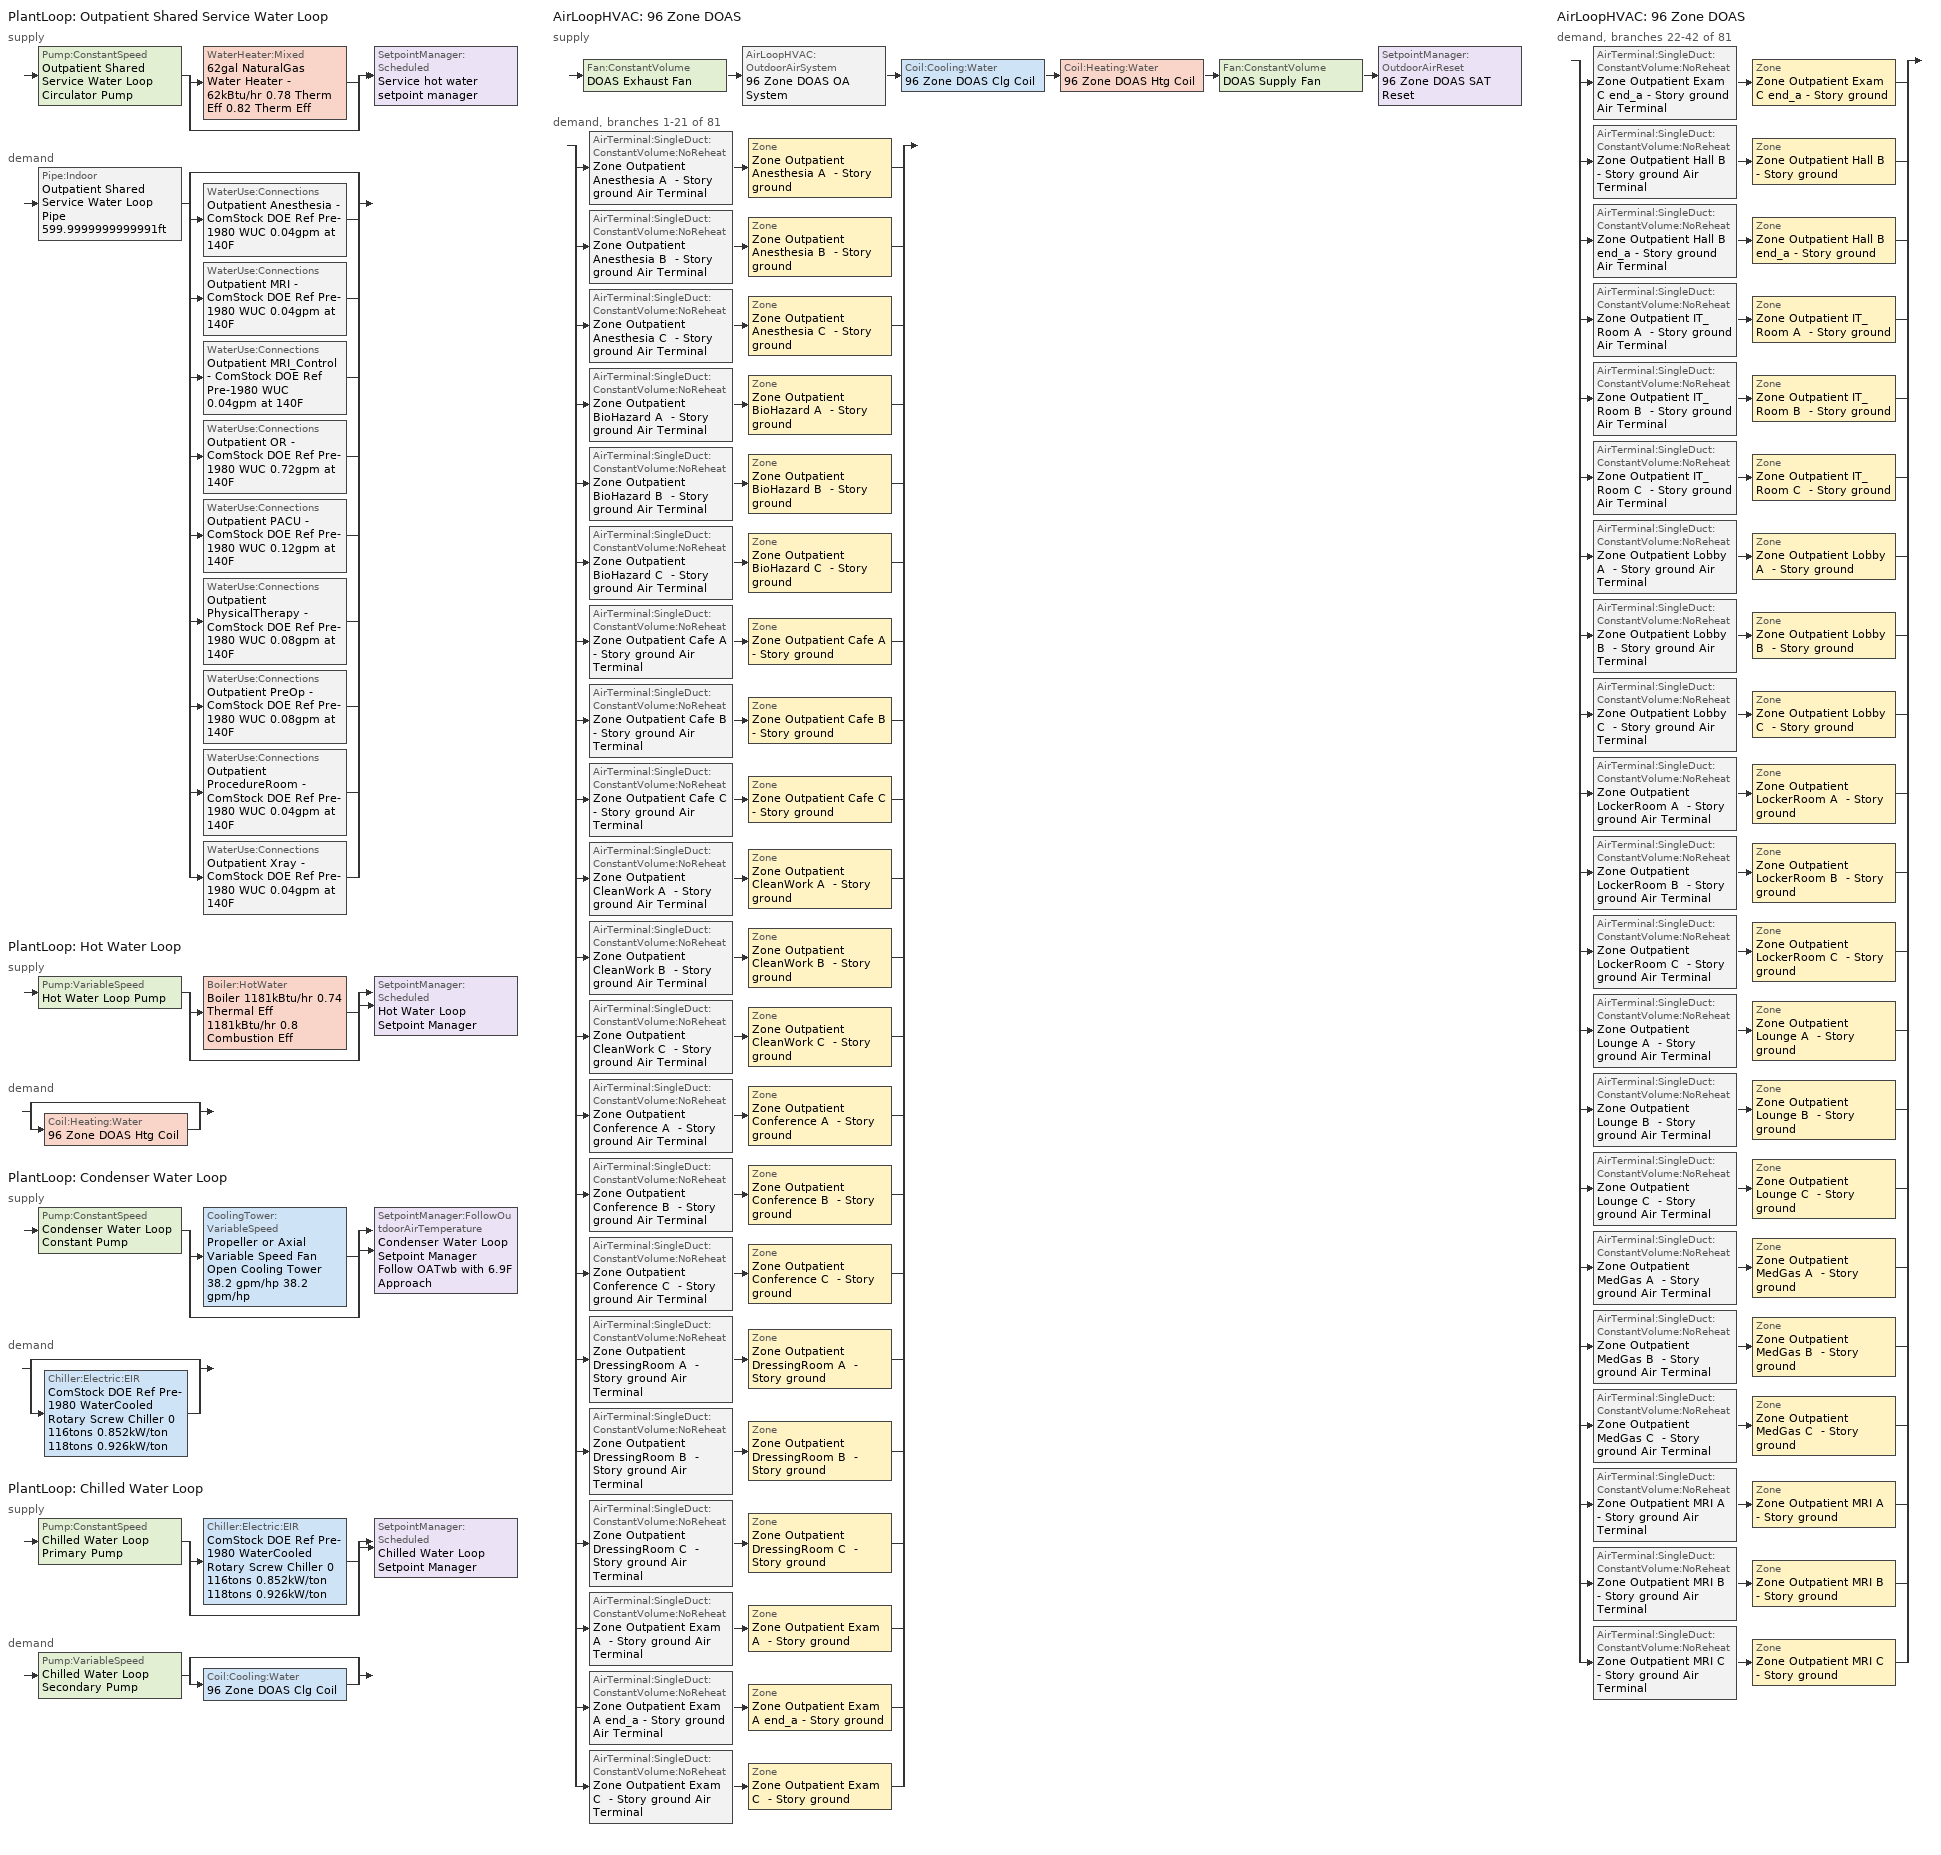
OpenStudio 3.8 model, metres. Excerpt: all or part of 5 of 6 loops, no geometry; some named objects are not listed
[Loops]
PlantLoop 'Outpatient Shared Service Water Loop'
 supply: Pump:ConstantSpeed 'Outpatient Shared Service Water Loop Circulator Pump' > split
  | WaterHeater:Mixed '62gal NaturalGas Water Heater - 62kBtu/hr 0.78 Therm Eff 0.82 Therm Eff'
  | bypass
  join > SetpointManager:Scheduled 'Service hot water setpoint manager'
 demand: Pipe:Indoor 'Outpatient Shared Service Water Loop Pipe 599.9999999999991ft' > split
  | bypass
  | WaterUse:Connections 'Outpatient Anesthesia - ComStock DOE Ref Pre-1980 WUC 0.04gpm at 140F'
  | WaterUse:Connections 'Outpatient MRI - ComStock DOE Ref Pre-1980 WUC 0.04gpm at 140F'
  | WaterUse:Connections 'Outpatient MRI_Control - ComStock DOE Ref Pre-1980 WUC 0.04gpm at 140F'
  | WaterUse:Connections 'Outpatient OR - ComStock DOE Ref Pre-1980 WUC 0.72gpm at 140F'
  | WaterUse:Connections 'Outpatient PACU - ComStock DOE Ref Pre-1980 WUC 0.12gpm at 140F'
  | WaterUse:Connections 'Outpatient PhysicalTherapy - ComStock DOE Ref Pre-1980 WUC 0.08gpm at 140F'
  | WaterUse:Connections 'Outpatient PreOp - ComStock DOE Ref Pre-1980 WUC 0.08gpm at 140F'
  | WaterUse:Connections 'Outpatient ProcedureRoom - ComStock DOE Ref Pre-1980 WUC 0.04gpm at 140F'
  | WaterUse:Connections 'Outpatient Xray - ComStock DOE Ref Pre-1980 WUC 0.04gpm at 140F'
PlantLoop 'Hot Water Loop'
 supply: Pump:VariableSpeed 'Hot Water Loop Pump' > split
  | Boiler:HotWater 'Boiler 1181kBtu/hr 0.74 Thermal Eff 1181kBtu/hr 0.8 Combustion Eff'
  | bypass
  join > SetpointManager:Scheduled 'Hot Water Loop Setpoint Manager'
 demand: split
  | bypass
  | Coil:Heating:Water '96 Zone DOAS Htg Coil'
PlantLoop 'Condenser Water Loop'
 supply: Pump:ConstantSpeed 'Condenser Water Loop Constant Pump' > split
  | CoolingTower:VariableSpeed 'Propeller or Axial Variable Speed Fan Open Cooling Tower 38.2 gpm/hp 38.2 gpm/hp'
  | bypass
  join > SetpointManager:FollowOutdoorAirTemperature 'Condenser Water Loop Setpoint Manager Follow OATwb with 6.9F Approach'
 demand: split
  | bypass
  | Chiller:Electric:EIR 'ComStock DOE Ref Pre-1980 WaterCooled  Rotary Screw Chiller 0 116tons 0.852kW/ton 118tons 0.926kW/ton'
PlantLoop 'Chilled Water Loop'
 supply: Pump:ConstantSpeed 'Chilled Water Loop Primary Pump' > split
  | Chiller:Electric:EIR 'ComStock DOE Ref Pre-1980 WaterCooled  Rotary Screw Chiller 0 116tons 0.852kW/ton 118tons 0.926kW/ton'
  | bypass
  join > SetpointManager:Scheduled 'Chilled Water Loop Setpoint Manager'
 demand: Pump:VariableSpeed 'Chilled Water Loop Secondary Pump' > split
  | bypass
  | Coil:Cooling:Water '96 Zone DOAS Clg Coil'
AirLoopHVAC '96 Zone DOAS'
 supply: Fan:ConstantVolume 'DOAS Exhaust Fan' > AirLoopHVAC:OutdoorAirSystem '96 Zone DOAS OA System' > Coil:Cooling:Water '96 Zone DOAS Clg Coil' > Coil:Heating:Water '96 Zone DOAS Htg Coil' > Fan:ConstantVolume 'DOAS Supply Fan' > SetpointManager:OutdoorAirReset '96 Zone DOAS SAT Reset'
 demand, branches 1-21 of 81: split
  | AirTerminal:SingleDuct:ConstantVolume:NoReheat 'Zone Outpatient Anesthesia A  - Story ground Air Terminal' > Zone 'Zone Outpatient Anesthesia A  - Story ground'
  | AirTerminal:SingleDuct:ConstantVolume:NoReheat 'Zone Outpatient Anesthesia B  - Story ground Air Terminal' > Zone 'Zone Outpatient Anesthesia B  - Story ground'
  | AirTerminal:SingleDuct:ConstantVolume:NoReheat 'Zone Outpatient Anesthesia C  - Story ground Air Terminal' > Zone 'Zone Outpatient Anesthesia C  - Story ground'
  | AirTerminal:SingleDuct:ConstantVolume:NoReheat 'Zone Outpatient BioHazard A  - Story ground Air Terminal' > Zone 'Zone Outpatient BioHazard A  - Story ground'
  | AirTerminal:SingleDuct:ConstantVolume:NoReheat 'Zone Outpatient BioHazard B  - Story ground Air Terminal' > Zone 'Zone Outpatient BioHazard B  - Story ground'
  | AirTerminal:SingleDuct:ConstantVolume:NoReheat 'Zone Outpatient BioHazard C  - Story ground Air Terminal' > Zone 'Zone Outpatient BioHazard C  - Story ground'
  | AirTerminal:SingleDuct:ConstantVolume:NoReheat 'Zone Outpatient Cafe A  - Story ground Air Terminal' > Zone 'Zone Outpatient Cafe A  - Story ground'
  | AirTerminal:SingleDuct:ConstantVolume:NoReheat 'Zone Outpatient Cafe B  - Story ground Air Terminal' > Zone 'Zone Outpatient Cafe B  - Story ground'
  | AirTerminal:SingleDuct:ConstantVolume:NoReheat 'Zone Outpatient Cafe C  - Story ground Air Terminal' > Zone 'Zone Outpatient Cafe C  - Story ground'
  | AirTerminal:SingleDuct:ConstantVolume:NoReheat 'Zone Outpatient CleanWork A  - Story ground Air Terminal' > Zone 'Zone Outpatient CleanWork A  - Story ground'
  | AirTerminal:SingleDuct:ConstantVolume:NoReheat 'Zone Outpatient CleanWork B  - Story ground Air Terminal' > Zone 'Zone Outpatient CleanWork B  - Story ground'
  | AirTerminal:SingleDuct:ConstantVolume:NoReheat 'Zone Outpatient CleanWork C  - Story ground Air Terminal' > Zone 'Zone Outpatient CleanWork C  - Story ground'
  | AirTerminal:SingleDuct:ConstantVolume:NoReheat 'Zone Outpatient Conference A  - Story ground Air Terminal' > Zone 'Zone Outpatient Conference A  - Story ground'
  | AirTerminal:SingleDuct:ConstantVolume:NoReheat 'Zone Outpatient Conference B  - Story ground Air Terminal' > Zone 'Zone Outpatient Conference B  - Story ground'
  | AirTerminal:SingleDuct:ConstantVolume:NoReheat 'Zone Outpatient Conference C  - Story ground Air Terminal' > Zone 'Zone Outpatient Conference C  - Story ground'
  | AirTerminal:SingleDuct:ConstantVolume:NoReheat 'Zone Outpatient DressingRoom A  - Story ground Air Terminal' > Zone 'Zone Outpatient DressingRoom A  - Story ground'
  | AirTerminal:SingleDuct:ConstantVolume:NoReheat 'Zone Outpatient DressingRoom B  - Story ground Air Terminal' > Zone 'Zone Outpatient DressingRoom B  - Story ground'
  | AirTerminal:SingleDuct:ConstantVolume:NoReheat 'Zone Outpatient DressingRoom C  - Story ground Air Terminal' > Zone 'Zone Outpatient DressingRoom C  - Story ground'
  | AirTerminal:SingleDuct:ConstantVolume:NoReheat 'Zone Outpatient Exam A  - Story ground Air Terminal' > Zone 'Zone Outpatient Exam A  - Story ground'
  | AirTerminal:SingleDuct:ConstantVolume:NoReheat 'Zone Outpatient Exam A end_a - Story ground Air Terminal' > Zone 'Zone Outpatient Exam A end_a - Story ground'
  | AirTerminal:SingleDuct:ConstantVolume:NoReheat 'Zone Outpatient Exam C  - Story ground Air Terminal' > Zone 'Zone Outpatient Exam C  - Story ground'
AirLoopHVAC '96 Zone DOAS'
 demand, branches 22-42 of 81: split
  | AirTerminal:SingleDuct:ConstantVolume:NoReheat 'Zone Outpatient Exam C end_a - Story ground Air Terminal' > Zone 'Zone Outpatient Exam C end_a - Story ground'
  | AirTerminal:SingleDuct:ConstantVolume:NoReheat 'Zone Outpatient Hall B  - Story ground Air Terminal' > Zone 'Zone Outpatient Hall B  - Story ground'
  | AirTerminal:SingleDuct:ConstantVolume:NoReheat 'Zone Outpatient Hall B end_a - Story ground Air Terminal' > Zone 'Zone Outpatient Hall B end_a - Story ground'
  | AirTerminal:SingleDuct:ConstantVolume:NoReheat 'Zone Outpatient IT_Room A  - Story ground Air Terminal' > Zone 'Zone Outpatient IT_Room A  - Story ground'
  | AirTerminal:SingleDuct:ConstantVolume:NoReheat 'Zone Outpatient IT_Room B  - Story ground Air Terminal' > Zone 'Zone Outpatient IT_Room B  - Story ground'
  | AirTerminal:SingleDuct:ConstantVolume:NoReheat 'Zone Outpatient IT_Room C  - Story ground Air Terminal' > Zone 'Zone Outpatient IT_Room C  - Story ground'
  | AirTerminal:SingleDuct:ConstantVolume:NoReheat 'Zone Outpatient Lobby A  - Story ground Air Terminal' > Zone 'Zone Outpatient Lobby A  - Story ground'
  | AirTerminal:SingleDuct:ConstantVolume:NoReheat 'Zone Outpatient Lobby B  - Story ground Air Terminal' > Zone 'Zone Outpatient Lobby B  - Story ground'
  | AirTerminal:SingleDuct:ConstantVolume:NoReheat 'Zone Outpatient Lobby C  - Story ground Air Terminal' > Zone 'Zone Outpatient Lobby C  - Story ground'
  | AirTerminal:SingleDuct:ConstantVolume:NoReheat 'Zone Outpatient LockerRoom A  - Story ground Air Terminal' > Zone 'Zone Outpatient LockerRoom A  - Story ground'
  | AirTerminal:SingleDuct:ConstantVolume:NoReheat 'Zone Outpatient LockerRoom B  - Story ground Air Terminal' > Zone 'Zone Outpatient LockerRoom B  - Story ground'
  | AirTerminal:SingleDuct:ConstantVolume:NoReheat 'Zone Outpatient LockerRoom C  - Story ground Air Terminal' > Zone 'Zone Outpatient LockerRoom C  - Story ground'
  | AirTerminal:SingleDuct:ConstantVolume:NoReheat 'Zone Outpatient Lounge A  - Story ground Air Terminal' > Zone 'Zone Outpatient Lounge A  - Story ground'
  | AirTerminal:SingleDuct:ConstantVolume:NoReheat 'Zone Outpatient Lounge B  - Story ground Air Terminal' > Zone 'Zone Outpatient Lounge B  - Story ground'
  | AirTerminal:SingleDuct:ConstantVolume:NoReheat 'Zone Outpatient Lounge C  - Story ground Air Terminal' > Zone 'Zone Outpatient Lounge C  - Story ground'
  | AirTerminal:SingleDuct:ConstantVolume:NoReheat 'Zone Outpatient MedGas A  - Story ground Air Terminal' > Zone 'Zone Outpatient MedGas A  - Story ground'
  | AirTerminal:SingleDuct:ConstantVolume:NoReheat 'Zone Outpatient MedGas B  - Story ground Air Terminal' > Zone 'Zone Outpatient MedGas B  - Story ground'
  | AirTerminal:SingleDuct:ConstantVolume:NoReheat 'Zone Outpatient MedGas C  - Story ground Air Terminal' > Zone 'Zone Outpatient MedGas C  - Story ground'
  | AirTerminal:SingleDuct:ConstantVolume:NoReheat 'Zone Outpatient MRI A  - Story ground Air Terminal' > Zone 'Zone Outpatient MRI A  - Story ground'
  | AirTerminal:SingleDuct:ConstantVolume:NoReheat 'Zone Outpatient MRI B  - Story ground Air Terminal' > Zone 'Zone Outpatient MRI B  - Story ground'
  | AirTerminal:SingleDuct:ConstantVolume:NoReheat 'Zone Outpatient MRI C  - Story ground Air Terminal' > Zone 'Zone Outpatient MRI C  - Story ground'
[SizingPeriod:DesignDay] Barometric Pressure {Pa}=101037; Wind Speed {m/s}=4.6; Wind Direction {deg}=230; Rain Indicator=No; Snow Indicator=No; Day of Month=21; Day Type=SummerDesignDay; Daylight Saving Time Indicator=No; Humidity Condition Type=Wetbulb; Dry-Bulb Temperature Range Modifier Type=DefaultMultipliers; Solar Model Indicator=ASHRAETau
Name | Maximum Dry-Bulb Temperature {C} | Daily Dry-Bulb Temperature Range {deltaC} | Month | Wetbulb or DewPoint at Maximum Dry-Bulb {C} | ASHRAE Clear Sky Optical Depth for Beam Irradiance | ASHRAE Clear Sky Optical Depth for Diffuse Irradiance
Wilmington New Cast October .4% Condns DB=>MCWB 1 | 27.8 | 10.4 | 10 | 20.6 | 0.352 | 2.466
Wilmington New Cast September .4% Condns DB=>MCWB 1 | 32 | 9.7 | 9 | 22.9 | 0.404 | 2.32
[Construction]
Copper pipe 0.75in type L with 0.5in fiberglass batt: Fiberglass batt 0.5in, Copper pipe 0.75in type L
[Material] Roughness=Smooth; Thermal Absorptance=0.9; Solar Absorptance=0.7; Visible Absorptance=0.7
Name | Thickness {m} | Conductivity {W/m-K} | Density {kg/m3} | Specific Heat {J/kg-K}
Copper pipe 0.75in type L | 0.001143 | 386 | 8906.27 | 385.1856
Fiberglass batt 0.5in | 0.0127 | 0.0663448 | 11.2129 | 837.36
[Sizing:Zone] Zone Cooling Design Supply Air Temperature Input Method=SupplyAirTemperature; Zone Cooling Design Supply Air Temperature {C}=14; Zone Cooling Design Supply Air Temperature Difference {deltaC}=11.11; Zone Heating Design Supply Air Temperature Input Method=SupplyAirTemperature; Zone Heating Design Supply Air Temperature {C}=40; Zone Heating Design Supply Air Temperature Difference {deltaC}=11.11; Zone Cooling Design Supply Air Humidity Ratio {kg-H2O/kg-air}=0.0085; Zone Heating Design Supply Air Humidity Ratio {kg-H2O/kg-air}=0.008; Cooling Design Air Flow Method=DesignDay; Heating Design Air Flow Method=DesignDay; Account for Dedicated Outdoor Air System=Yes; Dedicated Outdoor Air System Control Strategy=NeutralSupplyAir; Dedicated Outdoor Air Low Setpoint Temperature for Design {C}=15.556; Dedicated Outdoor Air High Setpoint Temperature for Design {C}=21.111; Zone Load Sizing Method=Sensible Load Only No Latent Load; Zone Latent Cooling Design Supply Air Humidity Ratio Input Method=HumidityRatioDifference; Zone Cooling Design Supply Air Humidity Ratio Difference {kgWater/kgDryAir}=0.005; Zone Latent Heating Design Supply Air Humidity Ratio Input Method=HumidityRatioDifference; Zone Humidification Design Supply Air Humidity Ratio Difference {kgWater/kgDryAir}=0.005
Zone Outpatient Exam A end_a - Story ground; Zone Outpatient Hall B end_a - Story ground; Zone Outpatient Exam C end_a - Story ground; Zone Outpatient Exam A  - Story ground; Zone Outpatient Hall B  - Story ground; Zone Outpatient Exam C  - Story ground; Zone Outpatient BioHazard A  - Story ground; Zone Outpatient BioHazard B  - Story ground; Zone Outpatient BioHazard C  - Story ground; Zone Outpatient MedGas A  - Story ground; Zone Outpatient MedGas B  - Story ground; Zone Outpatient MedGas C  - Story ground; Zone Outpatient DressingRoom A  - Story ground; Zone Outpatient DressingRoom B  - Story ground; Zone Outpatient DressingRoom C  - Story ground; Zone Outpatient Anesthesia A  - Story ground; Zone Outpatient Anesthesia B  - Story ground; Zone Outpatient Anesthesia C  - Story ground; Zone Outpatient IT_Room A  - Story ground; Zone Outpatient IT_Room B  - Story ground; Zone Outpatient IT_Room C  - Story ground; Zone Outpatient CleanWork A  - Story ground; Zone Outpatient CleanWork B  - Story ground; Zone Outpatient CleanWork C  - Story ground; Zone Outpatient Conference A  - Story ground; Zone Outpatient Conference B  - Story ground; Zone Outpatient Conference C  - Story ground; Zone Outpatient Cafe A  - Story ground; Zone Outpatient Cafe B  - Story ground; Zone Outpatient Cafe C  - Story ground; Zone Outpatient MRI A  - Story ground; Zone Outpatient MRI B  - Story ground; Zone Outpatient MRI C  - Story ground; Zone Outpatient Lobby A  - Story ground; Zone Outpatient Lobby B  - Story ground; Zone Outpatient Lobby C  - Story ground; Zone Outpatient LockerRoom A  - Story ground; Zone Outpatient LockerRoom B  - Story ground; Zone Outpatient LockerRoom C  - Story ground; Zone Outpatient Lounge A  - Story ground; Zone Outpatient Lounge B  - Story ground; Zone Outpatient Lounge C  - Story ground
[Zone equipment]
Zone Outpatient Exam A end_a - Story ground: Zone Outpatient Exam A end_a - Story ground Air Terminal, Zone Outpatient Exam A end_a - Story ground WSHP
Zone Outpatient Hall B end_a - Story ground: Zone Outpatient Hall B end_a - Story ground Air Terminal, Zone Outpatient Hall B end_a - Story ground WSHP
Zone Outpatient Exam C end_a - Story ground: Zone Outpatient Exam C end_a - Story ground Air Terminal, Zone Outpatient Exam C end_a - Story ground WSHP
Zone Outpatient Exam A  - Story ground: Zone Outpatient Exam A  - Story ground Air Terminal, Zone Outpatient Exam A  - Story ground WSHP
Zone Outpatient Hall B  - Story ground: Zone Outpatient Hall B  - Story ground Air Terminal, Zone Outpatient Hall B  - Story ground WSHP
Zone Outpatient Exam C  - Story ground: Zone Outpatient Exam C  - Story ground Air Terminal, Zone Outpatient Exam C  - Story ground WSHP
Zone Outpatient BioHazard A  - Story ground: Zone Outpatient BioHazard A  - Story ground Air Terminal, Zone Outpatient BioHazard A  - Story ground WSHP
Zone Outpatient BioHazard B  - Story ground: Zone Outpatient BioHazard B  - Story ground Air Terminal, Zone Outpatient BioHazard B  - Story ground WSHP
Zone Outpatient BioHazard C  - Story ground: Zone Outpatient BioHazard C  - Story ground Air Terminal, Zone Outpatient BioHazard C  - Story ground WSHP
Zone Outpatient MedGas A  - Story ground: Zone Outpatient MedGas A  - Story ground Air Terminal, Zone Outpatient MedGas A  - Story ground WSHP
Zone Outpatient MedGas B  - Story ground: Zone Outpatient MedGas B  - Story ground Air Terminal, Zone Outpatient MedGas B  - Story ground WSHP
Zone Outpatient MedGas C  - Story ground: Zone Outpatient MedGas C  - Story ground Air Terminal, Zone Outpatient MedGas C  - Story ground WSHP
Zone Outpatient DressingRoom A  - Story ground: Zone Outpatient DressingRoom A  - Story ground Air Terminal, Zone Outpatient DressingRoom A  - Story ground WSHP
Zone Outpatient DressingRoom B  - Story ground: Zone Outpatient DressingRoom B  - Story ground Air Terminal, Zone Outpatient DressingRoom B  - Story ground WSHP
Zone Outpatient DressingRoom C  - Story ground: Zone Outpatient DressingRoom C  - Story ground Air Terminal, Zone Outpatient DressingRoom C  - Story ground WSHP
Zone Outpatient Anesthesia A  - Story ground: Zone Outpatient Anesthesia A  - Story ground Exhaust Fan, Zone Outpatient Anesthesia A  - Story ground Air Terminal, Zone Outpatient Anesthesia A  - Story ground WSHP
Zone Outpatient Anesthesia B  - Story ground: Zone Outpatient Anesthesia B  - Story ground Exhaust Fan, Zone Outpatient Anesthesia B  - Story ground Air Terminal, Zone Outpatient Anesthesia B  - Story ground WSHP
Zone Outpatient Anesthesia C  - Story ground: Zone Outpatient Anesthesia C  - Story ground Exhaust Fan, Zone Outpatient Anesthesia C  - Story ground Air Terminal, Zone Outpatient Anesthesia C  - Story ground WSHP
Zone Outpatient IT_Room A  - Story ground: Zone Outpatient IT_Room A  - Story ground Air Terminal, Zone Outpatient IT_Room A  - Story ground WSHP
Zone Outpatient IT_Room B  - Story ground: Zone Outpatient IT_Room B  - Story ground Air Terminal, Zone Outpatient IT_Room B  - Story ground WSHP
Zone Outpatient IT_Room C  - Story ground: Zone Outpatient IT_Room C  - Story ground Air Terminal, Zone Outpatient IT_Room C  - Story ground WSHP
Zone Outpatient CleanWork A  - Story ground: Zone Outpatient CleanWork A  - Story ground Air Terminal, Zone Outpatient CleanWork A  - Story ground WSHP
Zone Outpatient CleanWork B  - Story ground: Zone Outpatient CleanWork B  - Story ground Air Terminal, Zone Outpatient CleanWork B  - Story ground WSHP
Zone Outpatient CleanWork C  - Story ground: Zone Outpatient CleanWork C  - Story ground Air Terminal, Zone Outpatient CleanWork C  - Story ground WSHP
Zone Outpatient Conference A  - Story ground: Zone Outpatient Conference A  - Story ground Air Terminal, Zone Outpatient Conference A  - Story ground WSHP
Zone Outpatient Conference B  - Story ground: Zone Outpatient Conference B  - Story ground Air Terminal, Zone Outpatient Conference B  - Story ground WSHP
Zone Outpatient Conference C  - Story ground: Zone Outpatient Conference C  - Story ground Air Terminal, Zone Outpatient Conference C  - Story ground WSHP
Zone Outpatient Cafe A  - Story ground: Zone Outpatient Cafe A  - Story ground Air Terminal, Zone Outpatient Cafe A  - Story ground WSHP
Zone Outpatient Cafe B  - Story ground: Zone Outpatient Cafe B  - Story ground Air Terminal, Zone Outpatient Cafe B  - Story ground WSHP
Zone Outpatient Cafe C  - Story ground: Zone Outpatient Cafe C  - Story ground Air Terminal, Zone Outpatient Cafe C  - Story ground WSHP
Zone Outpatient MRI A  - Story ground: Zone Outpatient MRI A  - Story ground Exhaust Fan, Zone Outpatient MRI A  - Story ground Air Terminal, Zone Outpatient MRI A  - Story ground WSHP
Zone Outpatient MRI B  - Story ground: Zone Outpatient MRI B  - Story ground Exhaust Fan, Zone Outpatient MRI B  - Story ground Air Terminal, Zone Outpatient MRI B  - Story ground WSHP
Zone Outpatient MRI C  - Story ground: Zone Outpatient MRI C  - Story ground Exhaust Fan, Zone Outpatient MRI C  - Story ground Air Terminal, Zone Outpatient MRI C  - Story ground WSHP
Zone Outpatient Lobby A  - Story ground: Zone Outpatient Lobby A  - Story ground Air Terminal, Zone Outpatient Lobby A  - Story ground WSHP
Zone Outpatient Lobby B  - Story ground: Zone Outpatient Lobby B  - Story ground Air Terminal, Zone Outpatient Lobby B  - Story ground WSHP
Zone Outpatient Lobby C  - Story ground: Zone Outpatient Lobby C  - Story ground Air Terminal, Zone Outpatient Lobby C  - Story ground WSHP
Zone Outpatient LockerRoom A  - Story ground: Zone Outpatient LockerRoom A  - Story ground Air Terminal, Zone Outpatient LockerRoom A  - Story ground WSHP
Zone Outpatient LockerRoom B  - Story ground: Zone Outpatient LockerRoom B  - Story ground Air Terminal, Zone Outpatient LockerRoom B  - Story ground WSHP
Zone Outpatient LockerRoom C  - Story ground: Zone Outpatient LockerRoom C  - Story ground Air Terminal, Zone Outpatient LockerRoom C  - Story ground WSHP
Zone Outpatient Lounge A  - Story ground: Zone Outpatient Lounge A  - Story ground Air Terminal, Zone Outpatient Lounge A  - Story ground WSHP
Zone Outpatient Lounge B  - Story ground: Zone Outpatient Lounge B  - Story ground Air Terminal, Zone Outpatient Lounge B  - Story ground WSHP
Zone Outpatient Lounge C  - Story ground: Zone Outpatient Lounge C  - Story ground Air Terminal, Zone Outpatient Lounge C  - Story ground WSHP
[Fan:ZoneExhaust] Availability Schedule=OutPatientHealthCare Hours_of_operation; Fan Total Efficiency=0.0273754; Pressure Rise {Pa}=124.544; Flow Fraction Schedule=OutPatientHealthCare Hours_of_operation; System Availability Manager Coupling Mode=Decoupled
Name | Maximum Flow Rate {m3/s}
Zone Outpatient Anesthesia A  - Story ground Exhaust Fan; Zone Outpatient Anesthesia C  - Story ground Exhaust Fan | 0.0158571
Zone Outpatient Anesthesia B  - Story ground Exhaust Fan | 0.128949
Zone Outpatient MRI A  - Story ground Exhaust Fan; Zone Outpatient MRI C  - Story ground Exhaust Fan | 0.0489435
Zone Outpatient MRI B  - Story ground Exhaust Fan | 0.398006
[WaterUse:Connections] Drain Water Heat Exchanger Type=None; Drain Water Heat Exchanger Destination=Plant
Name | Water Use Equipment Name 1
Outpatient Anesthesia - ComStock DOE Ref Pre-1980 WUC 0.04gpm at 140F | Outpatient Anesthesia - ComStock DOE Ref Pre-1980 Service Water Use 0.04gpm at 140F
Outpatient MRI - ComStock DOE Ref Pre-1980 WUC 0.04gpm at 140F | Outpatient MRI - ComStock DOE Ref Pre-1980 Service Water Use 0.04gpm at 140F
Outpatient MRI_Control - ComStock DOE Ref Pre-1980 WUC 0.04gpm at 140F | Outpatient MRI_Control - ComStock DOE Ref Pre-1980 Service Water Use 0.04gpm at 140F
Outpatient OR - ComStock DOE Ref Pre-1980 WUC 0.72gpm at 140F | Outpatient OR - ComStock DOE Ref Pre-1980 Service Water Use 0.72gpm at 140F
Outpatient PACU - ComStock DOE Ref Pre-1980 WUC 0.12gpm at 140F | Outpatient PACU - ComStock DOE Ref Pre-1980 Service Water Use 0.12gpm at 140F
Outpatient PhysicalTherapy - ComStock DOE Ref Pre-1980 WUC 0.08gpm at 140F | Outpatient PhysicalTherapy - ComStock DOE Ref Pre-1980 Service Water Use 0.08gpm at 140F
Outpatient PreOp - ComStock DOE Ref Pre-1980 WUC 0.08gpm at 140F | Outpatient PreOp - ComStock DOE Ref Pre-1980 Service Water Use 0.08gpm at 140F
Outpatient ProcedureRoom - ComStock DOE Ref Pre-1980 WUC 0.04gpm at 140F | Outpatient ProcedureRoom - ComStock DOE Ref Pre-1980 Service Water Use 0.04gpm at 140F
Outpatient Xray - ComStock DOE Ref Pre-1980 WUC 0.04gpm at 140F | Outpatient Xray - ComStock DOE Ref Pre-1980 Service Water Use 0.04gpm at 140F
[WaterUse:Equipment:Definition] Target Temperature Schedule=Mixed Water At Faucet Temp - 140F; Sensible Fraction Schedule=Fraction Sensible - 0.2; Latent Fraction Schedule=Fraction Latent - 0.05
Name | Peak Flow Rate {m3/s}
Outpatient Anesthesia - ComStock DOE Ref Pre-1980 Service Water Use Def 0.04gpm | 2.48582e-06
Outpatient MRI - ComStock DOE Ref Pre-1980 Service Water Use Def 0.04gpm | 2.51103e-06
Outpatient MRI_Control - ComStock DOE Ref Pre-1980 Service Water Use Def 0.04gpm | 2.51997e-06
Outpatient OR - ComStock DOE Ref Pre-1980 Service Water Use Def 0.72gpm | 4.54157e-05
Outpatient PACU - ComStock DOE Ref Pre-1980 Service Water Use Def 0.12gpm | 7.58091e-06
Outpatient PhysicalTherapy - ComStock DOE Ref Pre-1980 Service Water Use Def 0.08gpm | 5.0428e-06
Outpatient PreOp - ComStock DOE Ref Pre-1980 Service Water Use Def 0.08gpm | 5.0551e-06
Outpatient ProcedureRoom - ComStock DOE Ref Pre-1980 Service Water Use Def 0.04gpm | 2.53614e-06
Outpatient Xray - ComStock DOE Ref Pre-1980 Service Water Use Def 0.04gpm | 2.52407e-06
[WaterUse:Equipment] Flow Rate Fraction Schedule=OutPatientHealthCare BLDG_SWH_SCH_Pre2004
Name | Water Use Equipment Definition
Outpatient Anesthesia - ComStock DOE Ref Pre-1980 Service Water Use 0.04gpm at 140F | Outpatient Anesthesia - ComStock DOE Ref Pre-1980 Service Water Use Def 0.04gpm
Outpatient MRI - ComStock DOE Ref Pre-1980 Service Water Use 0.04gpm at 140F | Outpatient MRI - ComStock DOE Ref Pre-1980 Service Water Use Def 0.04gpm
Outpatient MRI_Control - ComStock DOE Ref Pre-1980 Service Water Use 0.04gpm at 140F | Outpatient MRI_Control - ComStock DOE Ref Pre-1980 Service Water Use Def 0.04gpm
Outpatient OR - ComStock DOE Ref Pre-1980 Service Water Use 0.72gpm at 140F | Outpatient OR - ComStock DOE Ref Pre-1980 Service Water Use Def 0.72gpm
Outpatient PACU - ComStock DOE Ref Pre-1980 Service Water Use 0.12gpm at 140F | Outpatient PACU - ComStock DOE Ref Pre-1980 Service Water Use Def 0.12gpm
Outpatient PhysicalTherapy - ComStock DOE Ref Pre-1980 Service Water Use 0.08gpm at 140F | Outpatient PhysicalTherapy - ComStock DOE Ref Pre-1980 Service Water Use Def 0.08gpm
Outpatient PreOp - ComStock DOE Ref Pre-1980 Service Water Use 0.08gpm at 140F | Outpatient PreOp - ComStock DOE Ref Pre-1980 Service Water Use Def 0.08gpm
Outpatient ProcedureRoom - ComStock DOE Ref Pre-1980 Service Water Use 0.04gpm at 140F | Outpatient ProcedureRoom - ComStock DOE Ref Pre-1980 Service Water Use Def 0.04gpm
Outpatient Xray - ComStock DOE Ref Pre-1980 Service Water Use 0.04gpm at 140F | Outpatient Xray - ComStock DOE Ref Pre-1980 Service Water Use Def 0.04gpm
[PlantLoop] Glycol Concentration=0; Load Distribution Scheme=Optimal
Name | Maximum Loop Temperature {C} | Minimum Loop Temperature {C} | Maximum Loop Flow Rate {m3/s} | Plant Loop Volume {m3} | Fluid Type | Common Pipe Simulation
Outpatient Shared Service Water Loop | 60 | 10 | 7.56715e-05 | 0.00908059
Hot Water Loop |  | 10 | 0.00756982 | 0.908378 | Water
Condenser Water Loop | 80 | 5 | 0.0275578 | 3.30693
Chilled Water Loop | 40 | 1 | 0.01764 | 2.1168 |  | CommonPipe
[Sizing:Plant]
Name | Loop Type | Design Loop Exit Temperature {C} | Loop Design Temperature Difference {deltaC} | Sizing Option | Zone Timesteps in Averaging Window | Coincident Sizing Factor Mode
Outpatient Shared Service Water Loop | Heating | 60 | 5 | NonCoincident | 1 | None
Hot Water Loop | Heating | 82.2222 | 11.1111 | NonCoincident | 1 | None
Condenser Water Loop | Condenser | 29.4444 | 5.55556 | Coincident | 6 | GlobalCoolingSizingFactor
Chilled Water Loop | Cooling | 6.66667 | 5.61111 | NonCoincident | 1 | None
[SetpointManager:Scheduled] Control Variable=Temperature
Name | Schedule | Setpoint Node or NodeList
Service hot water setpoint manager | Service Water Loop Temp - 140F | Outpatient Shared Service Water Loop Supply Outlet Node
Hot Water Loop Setpoint Manager | Hot Water Loop Temp - 180F | Hot Water Loop Supply Outlet Node
Chilled Water Loop Setpoint Manager | Chilled Water Loop Temp - 44F | Chilled Water Loop Supply Outlet Node
[Pump:ConstantSpeed] Fraction of Motor Inefficiencies to Fluid Stream=0; Pump Control Type=Intermittent; Design Power Sizing Method=PowerPerFlowPerPressure; Design Electric Power per Unit Flow Rate {W/(m3/s)}=348701.1; Design Shaft Power per Unit Flow Rate per Unit Head {W-s/m3-Pa}=1.28205
Name | Rated Flow Rate {m3/s} | Rated Pump Head {Pa} | Rated Power Consumption {W} | Motor Efficiency
Outpatient Shared Service Water Loop Circulator Pump | 7.56715e-05 | 29890.7 | 3.51495 | 0.825
Condenser Water Loop Constant Pump | 0.0275578 | 148557 | 5864.33 | 0.895
Chilled Water Loop Primary Pump | 0.01764 | 44836 | 1207.12 | 0.84
[WaterHeater:Mixed]
62gal NaturalGas Water Heater - 62kBtu/hr 0.78 Therm Eff 0.82 Therm Eff: Tank Volume {m3}=0.234552; Setpoint Temperature Schedule=Service Water Loop Temp - 140F; Deadband Temperature Difference {deltaC}=2; Maximum Temperature Limit {C}=60; Heater Control Type=Cycle; Heater Maximum Capacity {W}=18159.3; Heater Fuel Type=NaturalGas; Heater Thermal Efficiency=0.82; Off Cycle Parasitic Fuel Consumption Rate {W}=0; Off Cycle Parasitic Fuel Type=NaturalGas; Off Cycle Parasitic Heat Fraction to Tank=0; On Cycle Parasitic Fuel Consumption Rate {W}=0; On Cycle Parasitic Fuel Type=NaturalGas; On Cycle Parasitic Heat Fraction to Tank=0; Ambient Temperature Indicator=Schedule; Ambient Temperature Schedule=Water Heater Ambient Temp Schedule 71.6F; Off Cycle Loss Coefficient to Ambient Temperature {W/K}=10.5204; On Cycle Loss Coefficient to Ambient Temperature {W/K}=10.5204; Use Side Effectiveness=1; Source Side Effectiveness=1; Use Side Design Flow Rate {m3/s}=autosize; Source Side Design Flow Rate {m3/s}=autosize; Indirect Water Heating Recovery Time {hr}=1.5; Source Side Flow Control Mode=IndirectHeatPrimarySetpoint
[WaterHeater:Sizing]
62gal NaturalGas Water Heater - 62kBtu/hr 0.78 Therm Eff 0.82 Therm Eff: Design Mode=PeakDraw; Time Storage Can Meet Peak Draw {hr}=0.538503; Time for Tank Recovery {hr}=0; Nominal Tank Volume for Autosizing Plant Connections {m3}=1
[Pipe:Indoor]
Outpatient Shared Service Water Loop Pipe 599.9999999999991ft: Construction=Copper pipe 0.75in type L with 0.5in fiberglass batt; Environment Type=Schedule; Ambient Temperature Schedule=Outpatient Shared Service Water Loop Piping Air Temp - 70F; Ambient Air Velocity Schedule=Outpatient Shared Service Water Loop Piping Air Velocity - 0.67mph; Pipe Inside Diameter {m}=0.019939; Pipe Length {m}=182.88
[Pump:VariableSpeed] Motor Efficiency=0.875; Coefficient 1 of the Part Load Performance Curve=0; Pump Control Type=Intermittent; Skin Loss Radiative Fraction=0.5; Design Power Sizing Method=PowerPerFlowPerPressure; Design Electric Power per Unit Flow Rate {W/(m3/s)}=348701.1; Design Shaft Power per Unit Flow Rate per Unit Head {W-s/m3-Pa}=1.28205; Design Minimum Flow Rate Fraction=0
Name | Rated Flow Rate {m3/s} | Rated Pump Head {Pa} | Rated Power Consumption {W} | Coefficient 2 of the Part Load Performance Curve | Coefficient 3 of the Part Load Performance Curve | Coefficient 4 of the Part Load Performance Curve | Fraction of Motor Inefficiencies to Fluid Stream
Hot Water Loop Pump | 0.00756982 | 179344 | 1989.16 | 3.2485 | -4.7443 | 2.5294
Chilled Water Loop Secondary Pump | 0.01764 | 134508 | 3476.51 | 0.5726 | -0.301 | 0.7347 | 0
[Boiler:HotWater]
Boiler 1181kBtu/hr 0.74 Thermal Eff 1181kBtu/hr 0.8 Combustion Eff: Fuel Type=NaturalGas; Nominal Capacity {W}=346083; Nominal Thermal Efficiency=0.793; Efficiency Curve Temperature Evaluation Variable=LeavingBoiler; Normalized Boiler Efficiency Curve=Boiler Constant Efficiency Curve; Design Water Flow Rate {m3/s}=0.00756982; Minimum Part Load Ratio=0; Maximum Part Load Ratio=1.2; Optimum Part Load Ratio=1; Water Outlet Upper Temperature Limit {C}=95; Boiler Flow Mode=LeavingSetpointModulated; On Cycle Parasitic Electric Load {W}=0; Off Cycle Parasitic Fuel Load {W}=0; Sizing Factor=1
[SetpointManager:FollowOutdoorAirTemperature]
Condenser Water Loop Setpoint Manager Follow OATwb with 6.9F Approach: Control Variable=Temperature; Reference Temperature Type=OutdoorAirWetBulb; Offset Temperature Difference {deltaC}=3.84444; Maximum Setpoint Temperature {C}=29.4444; Minimum Setpoint Temperature {C}=21.1111; Setpoint Node or NodeList=Condenser Water Loop Supply Outlet Node
[CoolingTower:VariableSpeed]
Propeller or Axial Variable Speed Fan Open Cooling Tower 38.2 gpm/hp 38.2 gpm/hp: Model Type=CoolToolsCrossFlow; Design Inlet Air Wet-Bulb Temperature {C}=25.6; Design Approach Temperature {deltaC}=3.84444; Design Range Temperature {deltaC}=5.55556; Design Water Flow Rate {m3/s}=0.0275578; Design Air Flow Rate {m3/s}=22.2127; Design Fan Power {W}=8416.85; Fan Power Ratio Function of Air Flow Rate Ratio Curve=VSD-TWR-FAN-FPLR; Minimum Air Flow Rate Ratio=0.2; Fraction of Tower Capacity in Free Convection Regime=0.125; Basin Heater Capacity {W/K}=0; Basin Heater Setpoint Temperature {C}=2; Evaporation Loss Mode=SaturatedExit; Evaporation Loss Factor {percent/K}=0.2; Drift Loss Percent {percent}=0.008; Blowdown Calculation Mode=ConcentrationRatio; Blowdown Concentration Ratio=3; Number of Cells=1; Sizing Factor=1
[Chiller:Electric:EIR]
ComStock DOE Ref Pre-1980 WaterCooled  Rotary Screw Chiller 0 116tons 0.852kW/ton 118tons 0.926kW/ton: Reference Capacity {W}=415468; Reference COP {W/W}=3.79806; Reference Leaving Chilled Water Temperature {C}=6.66667; Reference Entering Condenser Fluid Temperature {C}=35; Reference Chilled Water Flow Rate {m3/s}=0.01764; Reference Condenser Fluid Flow Rate {m3/s}=0.0226039; Cooling Capacity Function of Temperature Curve=ChlrWtrPosDispPathAAllQRatio_fTchwsTcwsSI; Electric Input to Cooling Output Ratio Function of Temperature Curve=ChlrWtrPosDispPathAAllEIRRatio_fTchwsTcwsSI; Electric Input to Cooling Output Ratio Function of Part Load Ratio Curve=ChlrWtrCentPathAAllEIRRatio_fQRatio; Minimum Part Load Ratio=0.15; Maximum Part Load Ratio=1; Optimum Part Load Ratio=1; Minimum Unloading Ratio=0.25; Condenser Type=WaterCooled; Leaving Chilled Water Lower Temperature Limit {C}=2.22222; Chiller Flow Mode=ConstantFlow; Design Heat Recovery Water Flow Rate {m3/s}=Autosize; Sizing Factor=1; Basin Heater Capacity {W/K}=0; Basin Heater Setpoint Temperature {C}=10; Condenser Heat Recovery Relative Capacity Fraction=1
[AirLoopHVAC]
96 Zone DOAS: Availability Schedule=96 Zone DOAS Occ Sch; Design Supply Air Flow Rate {m3/s}=9.10144; Design Return Air Flow Fraction of Supply Air Flow=1
[Sizing:System]
96 Zone DOAS: Type of Load to Size On=VentilationRequirement; Design Outdoor Air Flow Rate {m3/s}=9.10144; Central Heating Maximum System Air Flow Ratio=1; Preheat Design Temperature {C}=7; Preheat Design Humidity Ratio {kg-H2O/kg-Air}=0.008; Precool Design Temperature {C}=12.8; Precool Design Humidity Ratio {kg-H2O/kg-Air}=0.008; Central Cooling Design Supply Air Temperature {C}=15.5556; Central Heating Design Supply Air Temperature {C}=21.1111; Sizing Option=Coincident; 100% Outdoor Air in Cooling=Yes; 100% Outdoor Air in Heating=Yes; Central Cooling Design Supply Air Humidity Ratio {kg-H2O/kg-Air}=0.0085; System Outdoor Air Method=ZoneSum; Zone Maximum Outdoor Air Fraction=1; Cooling Supply Air Flow Rate Per Floor Area {m3/s-m2}=0.00996765; Cooling Fraction of Autosized Cooling Supply Air Flow Rate=1; Cooling Supply Air Flow Rate Per Unit Cooling Capacity {m3/s-W}=3.94755e-05; Heating Supply Air Flow Rate Per Floor Area {m3/s-m2}=0.00996765; Heating Fraction of Autosized Heating Supply Air Flow Rate=1; Heating Fraction of Autosized Cooling Supply Air Flow Rate=1; Heating Supply Air Flow Rate Per Unit Heating Capacity {m3/s-W}=3.15882e-05; Cooling Design Capacity Method=CoolingDesignCapacity; Cooling Design Capacity {W}=208065; Cooling Design Capacity Per Floor Area {W/m2}=234.7; Fraction of Autosized Cooling Design Capacity=1; Heating Design Capacity Method=HeatingDesignCapacity; Heating Design Capacity {W}=346083; Heating Design Capacity Per Floor Area {W/m2}=157; Fraction of Autosized Heating Design Capacity=1; Central Cooling Capacity Control Method=OnOff; Occupant Diversity=1
[Fan:ConstantVolume] Availability Schedule=Always On Discrete; Fan Total Efficiency=0.6006; Pressure Rise {Pa}=1110.94; Maximum Flow Rate {m3/s}=9.10144; Motor Efficiency=0.924; Motor In Airstream Fraction=1
DOAS Supply Fan; DOAS Exhaust Fan
[Coil:Heating:Water]
96 Zone DOAS Htg Coil: Availability Schedule=Always On Discrete; U-Factor Times Area Value {W/K}=5013.11; Maximum Water Flow Rate {m3/s}=0.00756982; Rated Capacity {W}=346083; Rated Inlet Water Temperature {C}=82.2222; Rated Inlet Air Temperature {C}=16.6; Rated Outlet Water Temperature {C}=71.1111; Rated Outlet Air Temperature {C}=32.2
[Controller:WaterCoil] Minimum Actuated Flow {m3/s}=0
Name | Water Coil | Action | Controller Convergence Tolerance {deltaC} | Maximum Actuated Flow {m3/s}
96 Zone DOAS Htg Coil Controller | 96 Zone DOAS Htg Coil | Normal | 0.0001 | 0.00756982
96 Zone DOAS Clg Coil Controller | 96 Zone DOAS Clg Coil | Reverse | 2.69949e-05 | 0.01764
[Coil:Cooling:Water]
96 Zone DOAS Clg Coil: Availability Schedule=Always On Discrete; Design Water Flow Rate {m3/s}=0.01764; Design Air Flow Rate {m3/s}=9.10144; Design Inlet Water Temperature {C}=6.66667; Design Inlet Air Temperature {C}=34.5; Design Outlet Air Temperature {C}=14.0646; Design Inlet Air Humidity Ratio {kg-H2O/kg-air}=0.015188; Design Outlet Air Humidity Ratio {kg-H2O/kg-air}=0.0085; Heat Exchanger Configuration=CrossFlow
[Controller:OutdoorAir]
96 Zone DOAS Outdoor Air Controller: Minimum Outdoor Air Flow Rate {m3/s}=9.10144; Maximum Outdoor Air Flow Rate {m3/s}=9.10144; Economizer Control Type=NoEconomizer; Economizer Control Action Type=ModulateFlow; Economizer Maximum Limit Dry-Bulb Temperature {C}=12.7778; Lockout Type=LockoutWithHeating; Minimum Limit Type=FixedMinimum; Minimum Outdoor Air Schedule=Always On Discrete; Minimum Fraction of Outdoor Air Schedule=Always On Discrete; Controller Mechanical Ventilation=96 Zone DOAS Mechanical Ventilation Controller; High Humidity Control=No; Heat Recovery Bypass Control Type=BypassWhenWithinEconomizerLimits; Economizer Operation Staging=InterlockedWithMechanicalCooling
[Controller:MechanicalVentilation]
96 Zone DOAS Mechanical Ventilation Controller: Availability Schedule=Always On Discrete; System Outdoor Air Method=ZoneSum
[AirLoopHVAC:OutdoorAirSystem]
96 Zone DOAS OA System: Controller=96 Zone DOAS Outdoor Air Controller
[SetpointManager:OutdoorAirReset]
96 Zone DOAS SAT Reset: Control Variable=Temperature; Setpoint at Outdoor Low Temperature {C}=21.1111; Outdoor Low Temperature {C}=12.7778; Setpoint at Outdoor High Temperature {C}=15.5556; Outdoor High Temperature {C}=21.1111; Setpoint Node or NodeList=96 Zone DOAS Supply Outlet Node
[AvailabilityManager:NightCycle]
Availability Manager Night Cycle 1: Applicability Schedule=Always On Discrete; Control Type=CycleOnAny; Thermostat Tolerance {deltaC}=1.9999; Cycling Run Time Control Type=Thermostat; Cycling Run Time {s}=3600
[AirTerminal:SingleDuct:ConstantVolume:NoReheat] Availability Schedule=Always On Discrete
Name | Maximum Air Flow Rate {m3/s}
Zone Outpatient Anesthesia A  - Story ground Air Terminal; Zone Outpatient Anesthesia C  - Story ground Air Terminal | 0.00535176
Zone Outpatient Anesthesia B  - Story ground Air Terminal | 0.0435202
Zone Outpatient BioHazard A  - Story ground Air Terminal; Zone Outpatient BioHazard C  - Story ground Air Terminal; Zone Outpatient DressingRoom A  - Story ground Air Terminal; Zone Outpatient DressingRoom C  - Story ground Air Terminal; Zone Outpatient MedGas A  - Story ground Air Terminal; Zone Outpatient MedGas C  - Story ground Air Terminal | 0
Zone Outpatient BioHazard B  - Story ground Air Terminal; Zone Outpatient MedGas B  - Story ground Air Terminal | 0.00781132
Zone Outpatient Cafe A  - Story ground Air Terminal; Zone Outpatient Cafe C  - Story ground Air Terminal | 0.0875374
Zone Outpatient Cafe B  - Story ground Air Terminal | 0.71185
Zone Outpatient CleanWork A  - Story ground Air Terminal; Zone Outpatient CleanWork C  - Story ground Air Terminal | 0.00974295
Zone Outpatient CleanWork B  - Story ground Air Terminal | 0.0792291
Zone Outpatient Conference A  - Story ground Air Terminal; Zone Outpatient Conference C  - Story ground Air Terminal | 0.034845
Zone Outpatient Conference B  - Story ground Air Terminal | 0.283358
Zone Outpatient DressingRoom B  - Story ground Air Terminal | 0.00726453
Zone Outpatient Exam A  - Story ground Air Terminal; Zone Outpatient Exam C  - Story ground Air Terminal | 0.647134
Zone Outpatient Exam A end_a - Story ground Air Terminal; Zone Outpatient Exam C end_a - Story ground Air Terminal | 0.0682028
Zone Outpatient Hall B  - Story ground Air Terminal | 0.403332
Zone Outpatient Hall B end_a - Story ground Air Terminal | 0.042508
Zone Outpatient IT_Room A  - Story ground Air Terminal; Zone Outpatient IT_Room C  - Story ground Air Terminal | 0.00114857
Zone Outpatient IT_Room B  - Story ground Air Terminal | 0.00934011
Zone Outpatient Lobby A  - Story ground Air Terminal; Zone Outpatient Lobby C  - Story ground Air Terminal | 0.0290971
Zone Outpatient Lobby B  - Story ground Air Terminal | 0.236616
Zone Outpatient LockerRoom A  - Story ground Air Terminal; Zone Outpatient LockerRoom C  - Story ground Air Terminal | 0.0181596
Zone Outpatient LockerRoom B  - Story ground Air Terminal | 0.147673
Zone Outpatient Lounge A  - Story ground Air Terminal; Zone Outpatient Lounge C  - Story ground Air Terminal | 0.028004
Zone Outpatient Lounge B  - Story ground Air Terminal | 0.227727
Zone Outpatient MRI A  - Story ground Air Terminal; Zone Outpatient MRI C  - Story ground Air Terminal | 0.014683
Zone Outpatient MRI B  - Story ground Air Terminal | 0.119402
[Schedule:Ruleset]
Name | Default Day Schedule | Summer Design Day Schedule | Winter Design Day Schedule
OutPatientHealthCare Hours_of_operation | OutPatientHealthCare Hours_of_operation Default | OutPatientHealthCare Hours_of_operation Summer Design Day | OutPatientHealthCare Hours_of_operation Winter Design Day
OutPatientHealthCare BLDG_SWH_SCH_Pre2004 | OutPatientHealthCare BLDG_SWH_SCH_Pre2004 Default | OutPatientHealthCare BLDG_SWH_SCH_Pre2004 Summer Design Day
Fraction Sensible - 0.2 | Fraction Sensible - 0.2 Default
Fraction Latent - 0.05 | Fraction Latent - 0.05 Default
Mixed Water At Faucet Temp - 140F | Mixed Water At Faucet Temp - 140F Default
Service Water Loop Temp - 140F | Service Water Loop Temp - 140F Default
Water Heater Ambient Temp Schedule 71.6F | Water Heater Ambient Temp Schedule 71.6F Default
Outpatient Shared Service Water Loop Piping Air Temp - 70F | Outpatient Shared Service Water Loop Piping Air Temp - 70F Default
Outpatient Shared Service Water Loop Piping Air Velocity - 0.67mph | Outpatient Shared Service Water Loop Piping Air Velocity - 0.67mph Default
Hot Water Loop Temp - 180F | Hot Water Loop Temp - 180F Default
Chilled Water Loop Temp - 44F | Chilled Water Loop Temp - 44F Default
96 Zone DOAS Occ Sch | 96 Zone DOAS Occ Sch Default | 96 Zone DOAS Occ Sch Summer Design Day | 96 Zone DOAS Occ Sch Winter Design Day
[Schedule:Day]
OutPatientHealthCare Hours_of_operation Default; OutPatientHealthCare Hours_of_operation Winter Design Day; OutPatientHealthCare Hours_of_operation Summer Design Day; OutPatientHealthCare Hours_of_operation Default 1; OutPatientHealthCare Hours_of_operation Default 2: No, 24, 0, 1
OutPatientHealthCare BLDG_SWH_SCH_Pre2004 Default: No, 6, 30, 0.01, 6, 45, 0.05, 7, 0, 0.09, 7, 15, 0.13, 7, 30, 0.17, 7, 45, 0.2725, 8, 0, 0.375, 8, 15, 0.4775, 8, 30, 0.58, 8, 45, 0.6, 9, 0, 0.62, 9, 15, 0.64, 9, 30, 0.66, 9, 45, 0.69, 10, 0, 0.72, 10, 15, 0.75, 10, 30, 0.78, 10, 45, 0.79, 11, 0, 0.8, 11, 15, 0.81, 11, 30, 0.82, 11, 45, 0.7925, 12, 0, 0.765, 12, 15, 0.7375, 12, 30, 0.71, 12, 45, 0.7375, 13, 0, 0.765, 13, 15, 0.7925, 13, 30, 0.82, 13, 45, 0.81, 14, 0, 0.8, 14, 15, 0.79, 14, 30, 0.78, 14, 45, 0.77, 15, 0, 0.76, 15, 15, 0.75, 15, 30, 0.74, 15, 45, 0.7125, 16, 0, 0.685, 16, 15, 0.6575, 16, 30, 0.63, 16, 45, 0.575, 17, 0, 0.52, 17, 15, 0.465, 17, 30, 0.41, 17, 45, 0.3525, 18, 0, 0.295, 18, 15, 0.2375, 18, 30, 0.18, 20, 30, 0.18, 20, 45, 0.16, 21, 0, 0.14, 21, 15, 0.12, 21, 30, 0.1, 21, 45, 0.0775, 22, 0, 0.055, 22, 15, 0.0325, 22, 30, 0.01, 24, 0, 0.01
OutPatientHealthCare BLDG_SWH_SCH_Pre2004 Sat Day: No, 7, 30, 0.01, 7, 45, 0.0575, 8, 0, 0.105, 8, 15, 0.1525, 8, 30, 0.2, 8, 45, 0.22, 9, 0, 0.24, 9, 15, 0.26, 9, 30, 0.28, 9, 45, 0.285, 10, 0, 0.29, 10, 15, 0.295, 10, 30, 0.3, 11, 0, 0.3, 11, 15, 0.2925, 11, 30, 0.285, 11, 45, 0.2775, 12, 0, 0.27, 12, 15, 0.2625, 12, 30, 0.255, 12, 45, 0.2475, 13, 0, 0.24, 13, 15, 0.23875, 13, 30, 0.2375, 13, 45, 0.23625, 14, 0, 0.235, 14, 15, 0.23375, 14, 30, 0.2325, 14, 45, 0.23125, 15, 0, 0.23, 16, 30, 0.23, 16, 45, 0.1975, 17, 0, 0.165, 17, 15, 0.1325, 17, 30, 0.1, 17, 45, 0.0775, 18, 0, 0.055, 18, 15, 0.0325, 18, 30, 0.01, 24, 0, 0.01
OutPatientHealthCare BLDG_SWH_SCH_Pre2004 Summer Design Day: No, 7, 0, 0.01, 8, 0, 0.17, 9, 0, 0.58, 10, 0, 0.66, 11, 0, 0.78, 12, 0, 0.82, 13, 0, 0.71, 14, 0, 0.82, 15, 0, 0.78, 16, 0, 0.74, 17, 0, 0.63, 18, 0, 0.41, 21, 0, 0.18, 22, 0, 0.1, 24, 0, 0.01
Fraction Sensible - 0.2 Default: 24, 0, 0.2
Fraction Latent - 0.05 Default: 24, 0, 0.05
Mixed Water At Faucet Temp - 140F Default; Service Water Loop Temp - 140F Default: 24, 0, 60
Water Heater Ambient Temp Schedule 71.6F Default: 24, 0, 22
Outpatient Shared Service Water Loop Piping Air Temp - 70F Default: 24, 0, 21.1111
Outpatient Shared Service Water Loop Piping Air Velocity - 0.67mph Default: 24, 0, 0.3
Hot Water Loop Temp - 180F Default: 24, 0, 82.2222
Chilled Water Loop Temp - 44F Default: 24, 0, 6.66667
OutPatientHealthCare BLDG_SWH_SCH_Pre2004 Default 1: No, 8, 0, 0, 17, 0, 0.01, 24, 0, 0
96 Zone DOAS Occ Sch Default: 8, 0, 0, 18, 0, 1, 24, 0, 0
96 Zone DOAS Occ Sch Winter Design Day; 96 Zone DOAS Occ Sch Summer Design Day: 24, 0, 1
Schedule Day 28: 10, 0, 0, 15, 0, 1, 24, 0, 0
Schedule Day 29: 24, 0, 0
[Schedule:Rule]
Name | Schedule Ruleset | Rule Order | Day Schedule | Apply Saturday | Date Specification Type | Start Month | Start Day | End Month | End Day | Apply Sunday
Schedule Rule 9 | OutPatientHealthCare BLDG_SWH_SCH_Pre2004 | 1 | OutPatientHealthCare BLDG_SWH_SCH_Pre2004 Sat Day | Yes | DateRange | 1 | 1 | 12 | 31
Schedule Rule 24 | OutPatientHealthCare Hours_of_operation | 1 | OutPatientHealthCare Hours_of_operation Default 1 | Yes | DateRange | 1 | 6 | 12 | 29
Schedule Rule 25 | OutPatientHealthCare Hours_of_operation | 0 | OutPatientHealthCare Hours_of_operation Default 2 |  | DateRange | 1 | 7 | 12 | 30 | Yes
Schedule Rule 26 | OutPatientHealthCare BLDG_SWH_SCH_Pre2004 | 0 | OutPatientHealthCare BLDG_SWH_SCH_Pre2004 Default 1 |  |  |  |  |  |  | Yes
Schedule Rule 10 | 96 Zone DOAS Occ Sch | 1 | Schedule Day 28 | Yes | DateRange | 1 | 6 | 12 | 29
Schedule Rule 27 | 96 Zone DOAS Occ Sch | 0 | Schedule Day 29 |  | DateRange | 1 | 7 | 12 | 30 | Yes
[Schedule:Constant]
Always On Discrete: Value=1
[Curve:Cubic] Minimum Value of x=0; Maximum Value of x=1
Name | Coefficient1 Constant | Coefficient2 x | Coefficient3 x**2 | Coefficient4 x**3
VSD-TWR-FAN-FPLR | 0.331629 | -0.885676 | 0.605565 | 0.948482
Boiler Constant Efficiency Curve | 1 | 0 | 0 | 0
[Curve:Biquadratic] Minimum Value of x=4.44; Maximum Value of x=12.22; Minimum Value of y=15.56; Maximum Value of y=29.44
Name | Coefficient1 Constant | Coefficient2 x | Coefficient3 x**2 | Coefficient4 y | Coefficient5 y**2 | Coefficient6 x*y | Minimum Curve Output | Maximum Curve Output
ChlrWtrPosDispPathAAllQRatio_fTchwsTcwsSI | 0.96744 | 0.037082 | 0.000434 | -0.005837 | -4.9e-05 | -0.000274 | 0.89 | 1.33
ChlrWtrPosDispPathAAllEIRRatio_fTchwsTcwsSI | 0.665307 | -0.009339 | 0.000483 | 0.009492 | 0.000544 | -0.000864 | 0.74 | 1.27
[Curve:Quadratic]
ChlrWtrCentPathAAllEIRRatio_fQRatio: Coefficient1 Constant=0.222149; Coefficient2 x=0.503156; Coefficient3 x**2=0.256905; Minimum Value of x=0.1; Maximum Value of x=1; Minimum Curve Output=0.28
